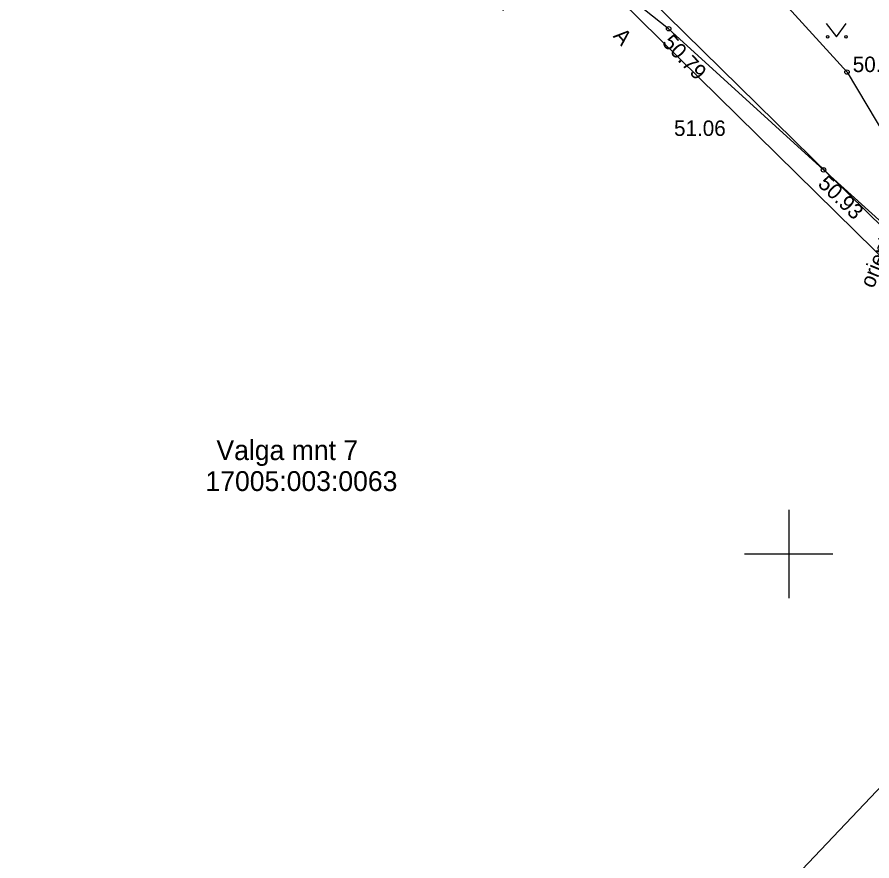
# Model space of a CAD drawing. Extents: x 640876 to 641418, y 6455595 to 6456085.
# Drawn here: x 641165.02 to 641203.77, y 6455736.08 to 6455774.33 of the extents above; entities that cross this region are included whole.
import ezdxf

# ---------------------------------------------------------------- set-up
doc = ezdxf.new("R2010")
doc.units = 0
for name, color, linetype in [('HALJASTUS', 7, 'Continuous'), ('KORGUS', 7, 'Continuous'), ('MOOTKORG', 7, 'Continuous'), ('MOOTMPUNKT', 7, 'Continuous'), ('MOOTPIIR', 7, 'Continuous'), ('PIIR', 7, 'Continuous'), ('TEE', 7, 'Continuous'), ('VORK', 7, 'Continuous'), ('VTRASS', 7, 'Continuous')]:
    doc.layers.add(name, color=color, linetype=linetype)

msp = doc.modelspace()

# ---------------------------------------------------------------- linework, layer by layer
at = {"layer": 'HALJASTUS'}
for p, q in [((641201.699, 6455774.047), (641202.162, 6455773.44)), ((641202.162, 6455773.44), (641202.608, 6455774.047))]:
    msp.add_line(p, q, dxfattribs=at)
for centre in [(641201.761, 6455773.44), (641202.59, 6455773.44)]:
    msp.add_circle(centre, 0.055, dxfattribs=at)
at = {"layer": 'KORGUS'}
for centre in [(641194.555, 6455773.807), (641201.573, 6455767.409)]:
    msp.add_circle(centre, 0.1, dxfattribs=at)
at = {"layer": 'MOOTMPUNKT'}
msp.add_circle((641202.64, 6455771.843), 0.1, dxfattribs=at)
at = {"layer": 'MOOTPIIR'}
msp.add_lwpolyline([(641060.916, 6455895.936), (641100.061, 6455950.482), (641099.586, 6455952.159), (641069.132, 6455984.035), (641066.132, 6455988.623), (641076.463, 6456005.049), (641230.642, 6456010.048), (641237.36, 6455995.24), (641237.24, 6455992.81), (641236.258, 6455990.888), (641229.041, 6455971.315), (641203.026, 6455909.57), (641225.257, 6455906.847), (641239.512, 6455898.491), (641200.195, 6455851.697), (641192.016, 6455859.099), (641169.785, 6455829.138), (641192.025, 6455807.568), (641252.96, 6455758.075), (641231.388, 6455736.74), (641191.474, 6455775.975), (641152.419, 6455787.914), (641136.351, 6455788.307), (641049.066, 6455856.043)], dxfattribs=at)
at = {"layer": 'PIIR'}
for points in [[(641216.67, 6455752.61), (641192, 6455776.86), (641152.58, 6455788.91), (641136.9, 6455789.33), (641119.28, 6455802.72), (641101.72, 6455816.27), (641098.61, 6455818.83), (641124.03, 6455849.78), (641139.51, 6455868.99), (641157, 6455885.69), (641191.84, 6455860.59), (641168.46, 6455829.03), (641191.37, 6455806.79), (641234.69, 6455771.62)], [(641216.67, 6455752.61), (641182.28, 6455716.38), (641177.47, 6455716.39), (641127.83, 6455755.09), (641138.89, 6455768.28), (641129.48, 6455779.82), (641136.9, 6455789.33), (641152.58, 6455788.91), (641192, 6455776.86)]]:
    msp.add_lwpolyline(points, close=True, dxfattribs=at)
msp.add_lwpolyline([(641274.59, 6455777.38), (641265.59, 6455768.59), (641244.26, 6455745.67), (641222.48, 6455722.23), (641201.2, 6455700.54), (641180.13, 6455678.32), (641171.14, 6455668.19), (641142.12, 6455638.98), (641132.03, 6455627.4), (641101.1, 6455594.76), (641087.79, 6455611.35), (641100.72, 6455625.11), (641099.2, 6455626.54), (641113.86, 6455642.06), (641121.21, 6455649.84), (641140.58, 6455669.91), (641170.91, 6455704.35), (641182.28, 6455716.38), (641216.67, 6455752.61), (641234.69, 6455771.62), (641250.06, 6455787.79)], dxfattribs=at)
at = {"layer": 'TEE'}
for points in [[(641180.696, 6455804.462), (641181.867, 6455799.392), (641184.213, 6455789.95), (641190.34, 6455783.007), (641197.609, 6455777.363), (641202.64, 6455771.843), (641204.424, 6455768.853), (641206.274, 6455763.164)], [(641210.623, 6455756.753), (641209.995, 6455759.033), (641206.274, 6455763.164), (641201.573, 6455767.409), (641194.555, 6455773.807), (641189.469, 6455777.839), (641187.027, 6455774.627)]]:
    msp.add_lwpolyline(points, dxfattribs=at)
at = {"layer": 'VORK'}
for p, q in [((641200, 6455752), (641200, 6455748)), ((641198, 6455750), (641202, 6455750))]:
    msp.add_line(p, q, dxfattribs=at)

# ---------------------------------------------------------------- texts
at = {"layer": 'KORGUS'}
for s, rotation, p in [(' 50.79', 313.0809, (641194.044, 6455773.329)), (' 50.93', 316.2008, (641201.089, 6455766.904))]:
    msp.add_text(s, height=0.7, rotation=rotation, dxfattribs=at).set_placement(p)
at = {"layer": 'MOOTKORG'}
for s, p in [(' 50.89', (641202.64, 6455771.843)), (' 51.06', (641194.539, 6455768.948))]:
    msp.add_text(s, height=0.7, dxfattribs=at).set_placement(p)
at = {"layer": 'PIIR'}
for s, p in [('Valga mnt 7', (641174.057, 6455754.253)), ('17005:003:0063', (641173.56, 6455752.85))]:
    msp.add_text(s, height=0.9, dxfattribs=at).set_placement(p)
at = {"layer": 'TEE'}
msp.add_text('A', height=0.7, rotation=311.4262, dxfattribs=at).set_placement((641192.009, 6455773.458))
at = {"layer": 'VTRASS'}
msp.add_text('orient', height=0.7, rotation=68.1118, dxfattribs=at).set_placement((641203.843, 6455762.002))

doc.saveas('drawing.dxf')
